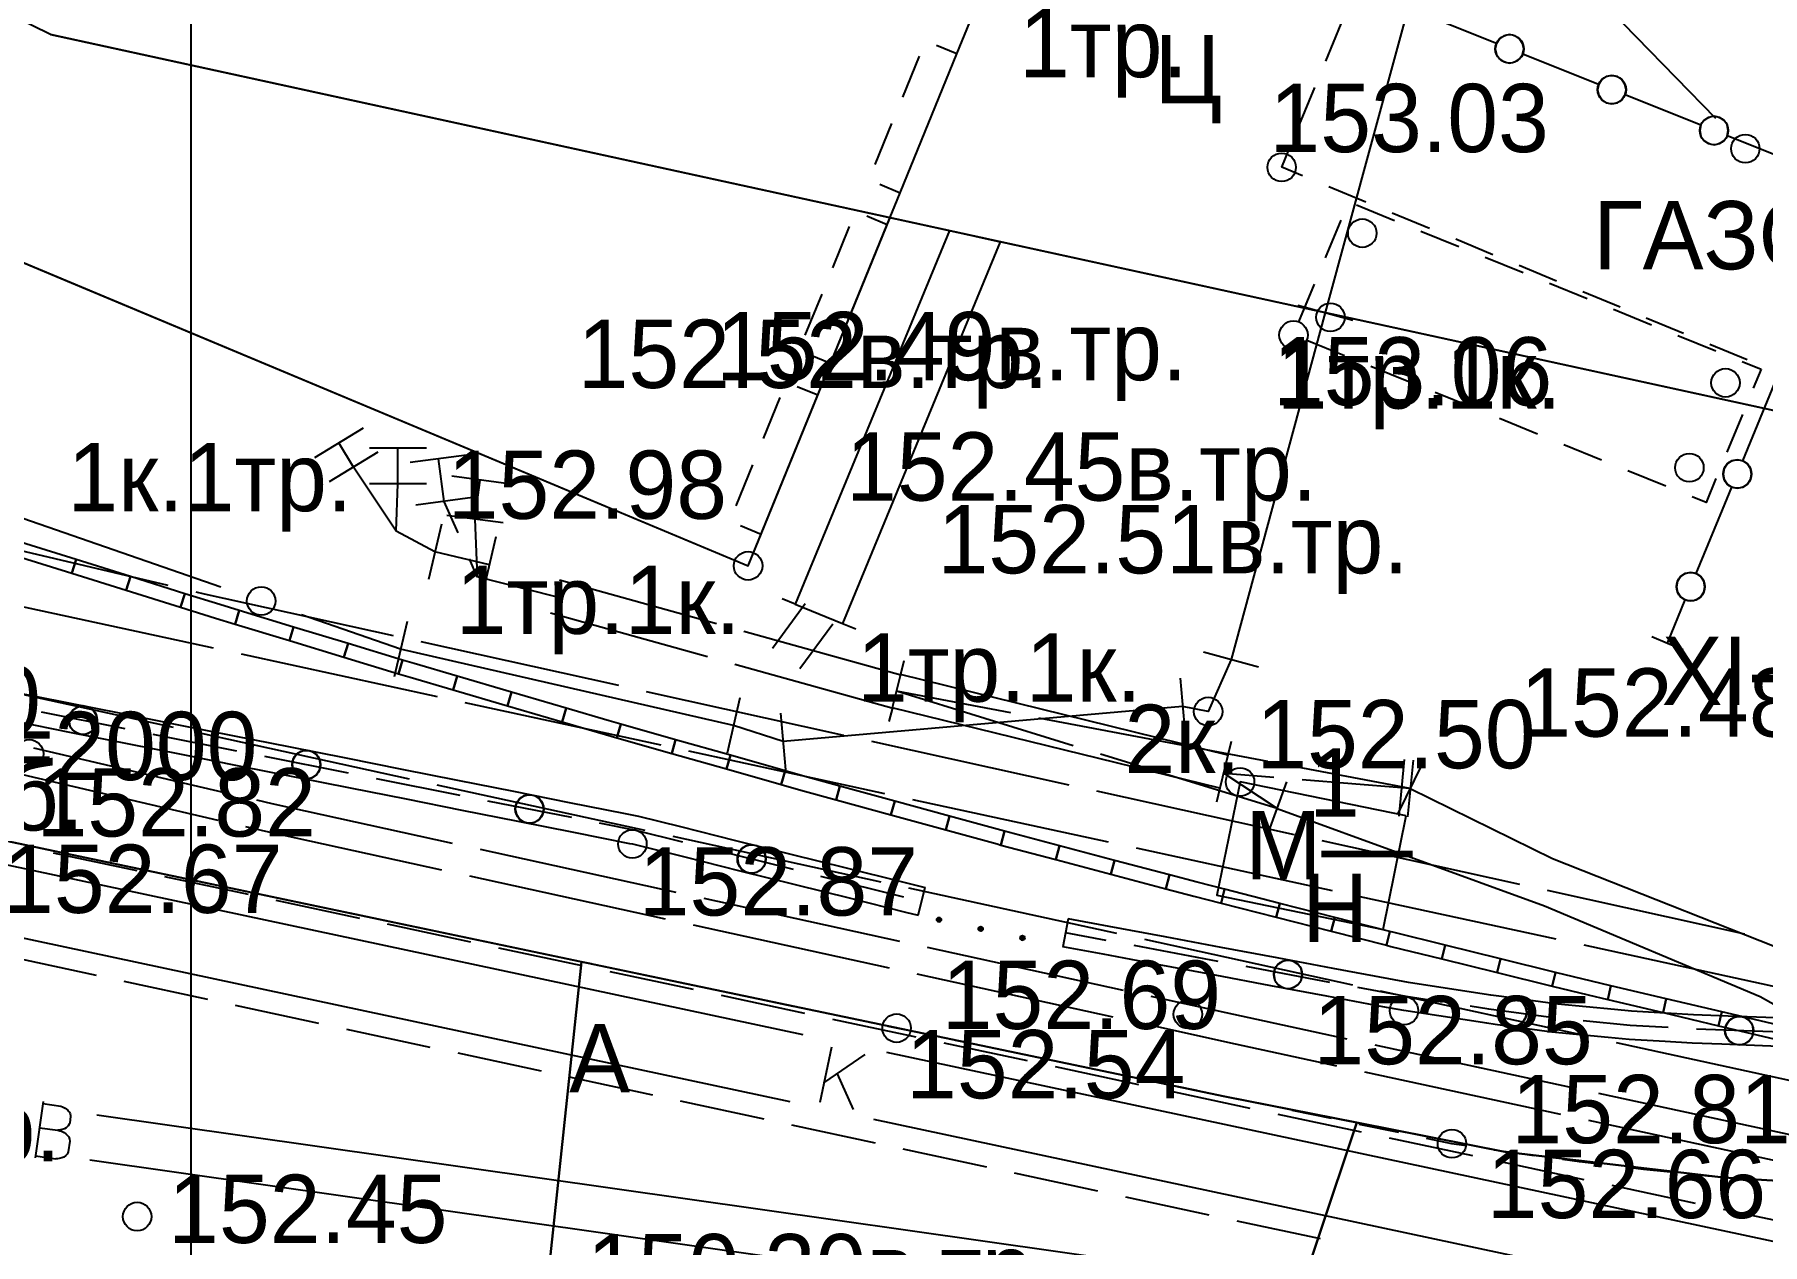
# Model space of a CAD drawing. Header units: metres. Extents: x -2743 to 126, y 13412 to 13916.
# Drawn here: x -1826.9 to -1796.54, y 13625.23 to 13646.49 of the extents above; entities that cross this region are included whole.
import ezdxf

# ---------------------------------------------------------------- set-up
doc = ezdxf.new("R2010")
doc.units = ezdxf.units.M
for name, color, linetype in [('link-улица Берзарина_Граница работ$0$ГП_Граница проектирования', 7, 'Continuous'), ('link-улица Берзарина_Покрытия — Новые$0$ДВ_ПП_Тип2_Р_покрытия_ПЧ_Местные', 7, 'Continuous'), ('output[1-12]_3_ДЖКХ-24_03233kl$0$Красные линии', 7, 'Continuous'), ('output[1-12]_3_ДЖКХ-24_03233pp$0$Кабель электрический проектный', 7, 'Continuous'), ('output[1-12]_3_ДЖКХ-24_03233tp$0$Горизонтали', 7, 'Continuous'), ('output[1-12]_3_ДЖКХ-24_03233tp$0$Граница улицы', 7, 'Continuous'), ('output[1-12]_3_ДЖКХ-24_03233tp$0$Здания', 7, 'Continuous'), ('output[1-12]_3_ДЖКХ-24_03233tp$0$Ограды', 7, 'Continuous'), ('output[1-12]_3_ДЖКХ-24_03233tp$0$Пояснительные подписи', 7, 'Continuous'), ('output[1-12]_3_ДЖКХ-24_03233tp$0$Светофоры', 7, 'Continuous'), ('output[1-12]_3_ДЖКХ-24_03233tp$0$Территории', 7, 'Continuous'), ('output[1-12]_3_ДЖКХ-24_03233tp$0$Фонари', 7, 'Continuous'), ('output[1-12]_3_ДЖКХ-24_03233up$0$Водопровод', 7, 'Continuous'), ('output[1-12]_3_ДЖКХ-24_03233up$0$Газопровод', 7, 'Continuous'), ('output[1-12]_3_ДЖКХ-24_03233up$0$Кабели', 7, 'Continuous'), ('output[1-12]_3_ДЖКХ-24_03233up$0$Кабель электрический', 7, 'Continuous'), ('output[1-12]_3_ДЖКХ-24_03233up$0$Канализация самотёчная', 7, 'Continuous'), ('output[1-12]_brd$0$Граница заказа', 7, 'Continuous'), ('output[19-22]_3_ДЖКХ-25_01840tp$0$Внутреннее заполнение', 7, 'Continuous'), ('output[19-22]_3_ДЖКХ-25_01840tp$0$Горизонтали', 7, 'Continuous'), ('output[19-22]_3_ДЖКХ-25_01840tp$0$Граница улицы', 7, 'Continuous'), ('output[19-22]_3_ДЖКХ-25_01840tp$0$Здания', 7, 'Continuous'), ('output[19-22]_3_ДЖКХ-25_01840tp$0$Леса и газоны', 7, 'Continuous'), ('output[19-22]_3_ДЖКХ-25_01840tp$0$Навесы', 7, 'Continuous'), ('output[19-22]_3_ДЖКХ-25_01840tp$0$Ограды', 7, 'Continuous'), ('output[19-22]_3_ДЖКХ-25_01840tp$0$Части зданий', 7, 'Continuous'), ('output[19-22]_3_ДЖКХ-25_01840up$0$Кабели', 7, 'Continuous'), ('output[19-22]_brd$0$Граница заказа', 7, 'Continuous'), ('output[23]_brd$0$Рамки', 7, 'Continuous')]:
    doc.layers.add(name, color=color, linetype=linetype)

msp = doc.modelspace()

# ---------------------------------------------------------------- linework, layer by layer
at = {"layer": 'link-улица Берзарина_Граница работ$0$ГП_Граница проектирования'}
msp.add_lwpolyline([(-1851.411, 13638.505), (-1846.077, 13636.663), (-1842.273, 13635.54), (-1834.009, 13633.719), (-1826.574, 13632.145), (-1815.448, 13629.808), (-1805.991, 13627.832), (-1801.067, 13626.861), (-1797.228, 13626.407), (-1792.839, 13626.138)], dxfattribs=at)
at = {"layer": 'link-улица Берзарина_Покрытия — Новые$0$ДВ_ПП_Тип2_Р_покрытия_ПЧ_Местные'}
for points in [[(-1817.293, 13630.195), (-1826.574, 13632.145), (-1834.009, 13633.719), (-1842.273, 13635.54), (-1845.932, 13636.62), (-1846.481, 13626.002), (-1842.971, 13625.223), (-1841.018, 13624.79), (-1837.113, 13623.926), (-1833.207, 13623.061), (-1830.677, 13622.493), (-1825.396, 13621.331), (-1823.446, 13620.888), (-1823.209, 13620.835), (-1818.391, 13619.788), (-1817.293, 13630.195)], [(-1803.667, 13627.374), (-1805.991, 13627.832), (-1815.448, 13629.808), (-1817.293, 13630.195), (-1818.391, 13619.788), (-1807.032, 13617.318), (-1803.667, 13627.374)], [(-1788.295, 13626.156), (-1789.216, 13626.116), (-1792.839, 13626.138), (-1797.228, 13626.407), (-1801.067, 13626.861), (-1803.667, 13627.374), (-1807.032, 13617.318), (-1803.598, 13616.572), (-1799.688, 13615.722), (-1792.394, 13614.136), (-1792.013, 13614.054), (-1788.295, 13626.156)]]:
    msp.add_lwpolyline(points, close=True, dxfattribs=at)
at = {"layer": 'output[1-12]_3_ДЖКХ-24_03233kl$0$Красные линии'}
for points in [[(-1827.054, 13637.54), (-1827.123, 13637.563), (-1827.2, 13637.325), (-1827.13, 13637.302), (-1826.245, 13637.025), (-1826.17, 13637.263), (-1827.054, 13637.54)], [(-1825.216, 13636.964), (-1826.17, 13637.263), (-1826.245, 13637.025), (-1825.291, 13636.726), (-1825.216, 13636.964)], [(-1824.262, 13636.665), (-1825.216, 13636.964), (-1825.291, 13636.726), (-1824.336, 13636.427), (-1824.262, 13636.665)], [(-1823.647, 13636.473), (-1824.262, 13636.665), (-1824.336, 13636.427), (-1823.721, 13636.234), (-1823.38, 13636.131), (-1823.308, 13636.37), (-1823.647, 13636.473)], [(-1822.351, 13636.079), (-1823.308, 13636.37), (-1823.38, 13636.131), (-1822.423, 13635.84), (-1822.351, 13636.079)], [(-1821.394, 13635.789), (-1822.351, 13636.079), (-1822.423, 13635.84), (-1821.466, 13635.55), (-1821.394, 13635.789)], [(-1820.437, 13635.499), (-1821.394, 13635.789), (-1821.466, 13635.55), (-1820.51, 13635.259), (-1820.437, 13635.499)], [(-1820.23, 13635.436), (-1820.437, 13635.499), (-1820.51, 13635.259), (-1820.301, 13635.196), (-1819.55, 13634.975), (-1819.479, 13635.215), (-1820.23, 13635.436)], [(-1818.52, 13634.933), (-1819.479, 13635.215), (-1819.55, 13634.975), (-1818.59, 13634.693), (-1818.52, 13634.933)], [(-1817.56, 13634.651), (-1818.52, 13634.933), (-1818.59, 13634.693), (-1817.631, 13634.412), (-1817.56, 13634.651)], [(-1816.804, 13634.429), (-1817.56, 13634.651), (-1817.631, 13634.412), (-1816.873, 13634.189), (-1816.67, 13634.131), (-1816.601, 13634.372), (-1816.804, 13634.429)], [(-1815.639, 13634.098), (-1816.601, 13634.372), (-1816.67, 13634.131), (-1815.708, 13633.858), (-1815.639, 13634.098)], [(-1814.677, 13633.825), (-1815.639, 13634.098), (-1815.708, 13633.858), (-1814.746, 13633.585), (-1814.677, 13633.825)], [(-1813.715, 13633.552), (-1814.677, 13633.825), (-1814.746, 13633.585), (-1813.784, 13633.311), (-1813.715, 13633.552)], [(-1813.369, 13633.453), (-1813.715, 13633.552), (-1813.784, 13633.311), (-1813.436, 13633.213), (-1812.819, 13633.043), (-1812.753, 13633.284), (-1813.369, 13633.453)], [(-1811.789, 13633.02), (-1812.753, 13633.284), (-1812.819, 13633.043), (-1811.855, 13632.779), (-1811.789, 13633.02)], [(-1810.824, 13632.755), (-1811.789, 13633.02), (-1811.855, 13632.779), (-1810.891, 13632.514), (-1810.824, 13632.755)], [(-1809.925, 13632.508), (-1810.824, 13632.755), (-1810.891, 13632.514), (-1809.99, 13632.267), (-1809.925, 13632.249), (-1809.861, 13632.491), (-1809.925, 13632.508)], [(-1808.894, 13632.235), (-1809.861, 13632.491), (-1809.925, 13632.249), (-1808.958, 13631.993), (-1808.894, 13632.235)], [(-1807.928, 13631.979), (-1808.894, 13632.235), (-1808.958, 13631.993), (-1807.992, 13631.737), (-1807.928, 13631.979)], [(-1806.961, 13631.723), (-1807.928, 13631.979), (-1807.992, 13631.737), (-1807.025, 13631.481), (-1806.961, 13631.723)], [(-1806.473, 13631.594), (-1806.961, 13631.723), (-1807.025, 13631.481), (-1806.536, 13631.352), (-1806.056, 13631.229), (-1805.994, 13631.471), (-1806.473, 13631.594)], [(-1805.025, 13631.224), (-1805.994, 13631.471), (-1806.056, 13631.229), (-1805.087, 13630.982), (-1805.025, 13631.224)], [(-1804.057, 13630.977), (-1805.025, 13631.224), (-1805.087, 13630.982), (-1804.118, 13630.734), (-1804.057, 13630.977)], [(-1803.088, 13630.729), (-1804.057, 13630.977), (-1804.118, 13630.734), (-1803.149, 13630.487), (-1803.088, 13630.729)], [(-1803.013, 13630.71), (-1803.088, 13630.729), (-1803.149, 13630.487), (-1803.074, 13630.468), (-1802.177, 13630.247), (-1802.118, 13630.49), (-1803.013, 13630.71)], [(-1801.147, 13630.251), (-1802.118, 13630.49), (-1802.177, 13630.247), (-1801.206, 13630.008), (-1801.147, 13630.251)], [(-1800.176, 13630.012), (-1801.147, 13630.251), (-1801.206, 13630.008), (-1800.235, 13629.77), (-1800.176, 13630.012)], [(-1799.545, 13629.858), (-1800.176, 13630.012), (-1800.235, 13629.77), (-1799.604, 13629.614), (-1799.262, 13629.534), (-1799.205, 13629.777), (-1799.545, 13629.858)], [(-1798.232, 13629.547), (-1799.205, 13629.777), (-1799.262, 13629.534), (-1798.289, 13629.304), (-1798.232, 13629.547)], [(-1797.259, 13629.317), (-1798.232, 13629.547), (-1798.289, 13629.304), (-1797.316, 13629.074), (-1797.259, 13629.317)], [(-1796.285, 13629.087), (-1797.259, 13629.317), (-1797.316, 13629.074), (-1796.343, 13628.844), (-1796.285, 13629.087)]]:
    msp.add_lwpolyline(points, close=True, dxfattribs=at)
at = {"layer": 'output[1-12]_3_ДЖКХ-24_03233pp$0$Кабель электрический проектный'}
for points in [[(-1810.827, 13643.044), (-1813.537, 13636.483)], [(-1811.071, 13643.098), (-1810.827, 13643.044)], [(-1810.827, 13643.044), (-1809.934, 13642.849)], [(-1809.934, 13642.849), (-1812.705, 13636.14)], [(-1809.934, 13642.85), (-1809.689, 13642.796)], [(-1813.768, 13636.579), (-1813.537, 13636.484)], [(-1813.938, 13635.709), (-1813.362, 13636.49)], [(-1813.537, 13636.483), (-1812.705, 13636.14)], [(-1813.455, 13635.353), (-1812.879, 13636.134)], [(-1812.705, 13636.14), (-1812.474, 13636.045)], [(-1809.747, 13634.57), (-1811.759, 13634.951)], [(-1808.653, 13633.994), (-1811.759, 13634.951)], [(-1805.233, 13633.714), (-1809.256, 13634.477)], [(-1805.07, 13632.89), (-1808.176, 13633.847)], [(-1802.73, 13633.24), (-1804.742, 13633.621)]]:
    msp.add_lwpolyline(points, dxfattribs=at)
at = {"layer": 'output[1-12]_3_ДЖКХ-24_03233tp$0$Горизонтали'}
for centre in [(-1814.365, 13637.154), (-1805.721, 13633.357), (-1816.398, 13632.268), (-1802.841, 13629.338), (-1811.756, 13629.032), (-1801.999, 13627.001), (-1825.099, 13625.721)]:
    msp.add_circle(centre, 0.25, dxfattribs=at)
at = {"layer": 'output[1-12]_3_ДЖКХ-24_03233tp$0$Граница улицы'}
for points in [[(-1826.574, 13632.145), (-1827.266, 13632.291)], [(-1825.392, 13631.897), (-1826.084, 13632.042)], [(-1824.21, 13631.648), (-1824.902, 13631.794)], [(-1823.028, 13631.4), (-1823.721, 13631.546)], [(-1821.846, 13631.152), (-1822.539, 13631.297)], [(-1820.664, 13630.904), (-1821.357, 13631.049)], [(-1819.483, 13630.655), (-1820.175, 13630.801)], [(-1818.301, 13630.407), (-1818.993, 13630.552)], [(-1817.119, 13630.159), (-1817.811, 13630.304)], [(-1815.937, 13629.91), (-1816.63, 13630.056)], [(-1814.755, 13629.662), (-1815.448, 13629.808)], [(-1813.573, 13629.414), (-1814.266, 13629.559)], [(-1812.392, 13629.166), (-1813.084, 13629.311)], [(-1811.209, 13628.918), (-1811.756, 13629.032), (-1811.902, 13629.063)], [(-1810.027, 13628.672), (-1810.72, 13628.816)], [(-1808.845, 13628.426), (-1809.538, 13628.57)], [(-1807.663, 13628.18), (-1808.355, 13628.324)], [(-1806.48, 13627.934), (-1807.173, 13628.078)], [(-1805.298, 13627.688), (-1805.991, 13627.832)], [(-1804.116, 13627.442), (-1804.808, 13627.586)], [(-1802.933, 13627.196), (-1803.626, 13627.34)], [(-1801.749, 13626.963), (-1801.999, 13627.001), (-1802.444, 13627.094)], [(-1800.554, 13626.789), (-1800.879, 13626.833), (-1801.254, 13626.889)], [(-1799.356, 13626.634), (-1799.757, 13626.681), (-1800.058, 13626.722)], [(-1798.156, 13626.499), (-1798.631, 13626.548), (-1798.86, 13626.575)], [(-1796.954, 13626.383), (-1797.502, 13626.431), (-1797.659, 13626.447)]]:
    msp.add_lwpolyline(points, dxfattribs=at)
at = {"layer": 'output[1-12]_3_ДЖКХ-24_03233tp$0$Здания'}
for points in [[(-1890.233, 13677.678), (-1893.337, 13670.038), (-1879.715, 13664.16), (-1873.416, 13661.442), (-1873.905, 13660.31), (-1862.637, 13655.602), (-1844.846, 13648.235), (-1830.237, 13642.339), (-1829.719, 13643.578), (-1826.253, 13642.128), (-1814.365, 13637.154), (-1811.871, 13643.272)], [(-1802.8, 13632.759), (-1805.721, 13633.357), (-1806.128, 13631.365), (-1803.207, 13630.767), (-1802.8, 13632.759)]]:
    msp.add_lwpolyline(points, dxfattribs=at)
at = {"layer": 'output[1-12]_3_ДЖКХ-24_03233tp$0$Ограды'}
for points in [[(-1827.316, 13634.948), (-1826.336, 13634.753)], [(-1826.336, 13634.753), (-1825.355, 13634.558)], [(-1826.787, 13634.588), (-1825.316, 13634.296)], [(-1825.355, 13634.558), (-1824.374, 13634.363)], [(-1827.238, 13634.423), (-1826.258, 13634.228)], [(-1826.258, 13634.228), (-1825.277, 13634.033)], [(-1824.825, 13634.198), (-1823.354, 13633.906)], [(-1824.374, 13634.363), (-1823.393, 13634.168)], [(-1823.393, 13634.168), (-1822.412, 13633.973)], [(-1825.277, 13634.033), (-1824.296, 13633.838)], [(-1824.296, 13633.838), (-1823.315, 13633.643)], [(-1822.412, 13633.973), (-1821.432, 13633.778)], [(-1823.315, 13633.643), (-1822.334, 13633.448)], [(-1822.864, 13633.808), (-1821.393, 13633.516)], [(-1821.432, 13633.778), (-1820.451, 13633.583)], [(-1820.451, 13633.583), (-1819.47, 13633.388)], [(-1822.334, 13633.448), (-1821.354, 13633.253)], [(-1821.354, 13633.253), (-1820.373, 13633.058)], [(-1820.902, 13633.418), (-1819.431, 13633.126)], [(-1819.47, 13633.388), (-1818.489, 13633.193)], [(-1820.373, 13633.058), (-1819.392, 13632.863)], [(-1818.941, 13633.028), (-1817.469, 13632.736)], [(-1818.489, 13633.193), (-1817.508, 13632.998)], [(-1817.508, 13632.998), (-1816.528, 13632.804)], [(-1819.392, 13632.863), (-1818.411, 13632.668)], [(-1818.411, 13632.668), (-1817.43, 13632.473)], [(-1816.979, 13632.638), (-1816.343, 13632.512), (-1815.517, 13632.306)], [(-1816.528, 13632.804), (-1816.289, 13632.756), (-1815.555, 13632.573)], [(-1817.43, 13632.473), (-1816.45, 13632.278)], [(-1815.555, 13632.573), (-1814.584, 13632.331)], [(-1814.584, 13632.331), (-1813.614, 13632.09)], [(-1816.45, 13632.278), (-1816.398, 13632.268), (-1815.479, 13632.039)], [(-1815.479, 13632.039), (-1814.508, 13631.797)], [(-1815.031, 13632.185), (-1813.576, 13631.823)], [(-1813.614, 13632.09), (-1812.644, 13631.848)], [(-1814.508, 13631.797), (-1813.538, 13631.555)], [(-1813.091, 13631.702), (-1811.635, 13631.339)], [(-1812.644, 13631.848), (-1811.673, 13631.606)], [(-1813.538, 13631.555), (-1812.568, 13631.314)], [(-1811.673, 13631.606), (-1811.256, 13631.502)], [(-1811.377, 13631.017), (-1811.256, 13631.502)], [(-1812.568, 13631.314), (-1811.597, 13631.072)], [(-1811.597, 13631.072), (-1811.377, 13631.017)], [(-1808.741, 13630.953), (-1808.833, 13630.462)], [(-1808.019, 13630.818), (-1808.741, 13630.953)], [(-1807.037, 13630.634), (-1808.019, 13630.818)], [(-1808.073, 13630.574), (-1808.787, 13630.708)], [(-1806.054, 13630.449), (-1807.037, 13630.634)], [(-1808.127, 13630.33), (-1808.833, 13630.462)], [(-1807.144, 13630.145), (-1808.127, 13630.33)], [(-1806.107, 13630.205), (-1807.582, 13630.482)], [(-1805.071, 13630.265), (-1806.054, 13630.449)], [(-1804.088, 13630.081), (-1805.071, 13630.265)], [(-1806.161, 13629.961), (-1807.144, 13630.145)], [(-1805.178, 13629.776), (-1806.161, 13629.961)], [(-1804.142, 13629.836), (-1805.616, 13630.113)], [(-1803.105, 13629.896), (-1804.088, 13630.081)], [(-1802.118, 13629.735), (-1802.762, 13629.832), (-1803.105, 13629.896)], [(-1804.195, 13629.592), (-1805.178, 13629.776)], [(-1803.213, 13629.408), (-1804.195, 13629.592)], [(-1802.172, 13629.49), (-1802.804, 13629.585), (-1803.65, 13629.744)], [(-1801.129, 13629.588), (-1801.317, 13629.613), (-1802.118, 13629.735)], [(-1800.138, 13629.455), (-1800.184, 13629.459), (-1801.129, 13629.588)], [(-1802.226, 13629.245), (-1802.846, 13629.339), (-1803.213, 13629.408)], [(-1800.192, 13629.209), (-1800.213, 13629.211), (-1801.352, 13629.366), (-1801.678, 13629.415)], [(-1799.143, 13629.357), (-1800.138, 13629.455)], [(-1798.145, 13629.289), (-1798.845, 13629.328), (-1799.143, 13629.357)], [(-1797.146, 13629.244), (-1797.752, 13629.267), (-1798.145, 13629.289)], [(-1801.237, 13629.098), (-1801.388, 13629.118), (-1802.226, 13629.245)], [(-1800.246, 13628.963), (-1801.237, 13629.098)], [(-1798.2, 13629.042), (-1798.864, 13629.079), (-1799.695, 13629.16)], [(-1796.201, 13628.958), (-1797.7, 13629.015)], [(-1796.147, 13629.207), (-1797.146, 13629.244)], [(-1799.251, 13628.866), (-1800.242, 13628.963), (-1800.246, 13628.963)], [(-1798.254, 13628.794), (-1798.883, 13628.83), (-1799.251, 13628.866)], [(-1797.255, 13628.748), (-1797.775, 13628.768), (-1798.254, 13628.794)], [(-1796.255, 13628.71), (-1797.255, 13628.748)]]:
    msp.add_lwpolyline(points, dxfattribs=at)
for points in [[(-1825.801, 13634.442), (-1825.821, 13634.539), (-1825.875, 13634.619), (-1825.954, 13634.672), (-1826.051, 13634.692), (-1826.149, 13634.672), (-1826.228, 13634.619), (-1826.282, 13634.539), (-1826.301, 13634.442), (-1826.282, 13634.344), (-1826.228, 13634.265), (-1826.149, 13634.211), (-1826.051, 13634.192), (-1825.954, 13634.211), (-1825.875, 13634.265), (-1825.821, 13634.344), (-1825.801, 13634.442)], [(-1821.878, 13633.662), (-1821.898, 13633.759), (-1821.951, 13633.839), (-1822.031, 13633.892), (-1822.128, 13633.912), (-1822.226, 13633.892), (-1822.305, 13633.839), (-1822.359, 13633.759), (-1822.378, 13633.662), (-1822.359, 13633.565), (-1822.305, 13633.485), (-1822.226, 13633.432), (-1822.128, 13633.412), (-1822.031, 13633.432), (-1821.951, 13633.485), (-1821.898, 13633.565), (-1821.878, 13633.662)], [(-1817.955, 13632.882), (-1817.975, 13632.979), (-1818.028, 13633.059), (-1818.108, 13633.112), (-1818.205, 13633.132), (-1818.302, 13633.112), (-1818.382, 13633.059), (-1818.435, 13632.979), (-1818.455, 13632.882), (-1818.435, 13632.785), (-1818.382, 13632.705), (-1818.302, 13632.652), (-1818.205, 13632.632), (-1818.108, 13632.652), (-1818.028, 13632.705), (-1817.975, 13632.785), (-1817.955, 13632.882)], [(-1814.054, 13632.004), (-1814.073, 13632.101), (-1814.127, 13632.181), (-1814.206, 13632.234), (-1814.304, 13632.254), (-1814.401, 13632.234), (-1814.481, 13632.181), (-1814.534, 13632.101), (-1814.554, 13632.004), (-1814.534, 13631.907), (-1814.481, 13631.827), (-1814.401, 13631.773), (-1814.304, 13631.754), (-1814.206, 13631.773), (-1814.127, 13631.827), (-1814.073, 13631.907), (-1814.054, 13632.004)], [(-1804.629, 13629.975), (-1804.649, 13630.072), (-1804.702, 13630.151), (-1804.782, 13630.205), (-1804.879, 13630.225), (-1804.976, 13630.205), (-1805.056, 13630.151), (-1805.109, 13630.072), (-1805.129, 13629.975), (-1805.109, 13629.877), (-1805.056, 13629.798), (-1804.976, 13629.744), (-1804.879, 13629.725), (-1804.782, 13629.744), (-1804.702, 13629.798), (-1804.649, 13629.877), (-1804.629, 13629.975)], [(-1800.685, 13629.309), (-1800.705, 13629.406), (-1800.759, 13629.486), (-1800.838, 13629.539), (-1800.935, 13629.559), (-1801.033, 13629.539), (-1801.112, 13629.486), (-1801.166, 13629.406), (-1801.185, 13629.309), (-1801.166, 13629.212), (-1801.112, 13629.132), (-1801.033, 13629.079), (-1800.935, 13629.059), (-1800.838, 13629.079), (-1800.759, 13629.132), (-1800.705, 13629.212), (-1800.685, 13629.309)], [(-1796.701, 13628.987), (-1796.72, 13629.084), (-1796.774, 13629.164), (-1796.853, 13629.217), (-1796.951, 13629.237), (-1797.048, 13629.217), (-1797.128, 13629.164), (-1797.181, 13629.084), (-1797.201, 13628.987), (-1797.181, 13628.889), (-1797.128, 13628.81), (-1797.048, 13628.756), (-1796.951, 13628.737), (-1796.853, 13628.756), (-1796.774, 13628.81), (-1796.72, 13628.889), (-1796.701, 13628.987)]]:
    msp.add_lwpolyline(points, close=True, dxfattribs=at)
for centre in [(-1826.051, 13634.442), (-1826.051, 13634.442), (-1822.128, 13633.662), (-1822.128, 13633.662), (-1818.205, 13632.882), (-1818.205, 13632.882), (-1814.304, 13632.004), (-1814.304, 13632.004), (-1804.879, 13629.975), (-1804.879, 13629.975), (-1800.935, 13629.309), (-1800.935, 13629.309), (-1796.951, 13628.987), (-1796.951, 13628.987)]:
    msp.add_circle(centre, 0.25, dxfattribs=at)
at = {"layer": 'output[1-12]_3_ДЖКХ-24_03233tp$0$Светофоры'}
for centre in [(-1826.997, 13633.851), (-1806.638, 13629.276)]:
    msp.add_circle(centre, 0.25, dxfattribs=at)
at = {"layer": 'output[1-12]_3_ДЖКХ-24_03233tp$0$Территории'}
for points in [[(-1811.05, 13630.945), (-1810.972, 13630.928)], [(-1811.05, 13630.94), (-1810.974, 13630.923)], [(-1811.05, 13630.934), (-1810.977, 13630.918)], [(-1811.049, 13630.929), (-1810.979, 13630.914)], [(-1811.048, 13630.949), (-1810.972, 13630.933)], [(-1811.047, 13630.924), (-1810.983, 13630.91)], [(-1811.046, 13630.954), (-1810.972, 13630.938)], [(-1811.044, 13630.959), (-1810.971, 13630.943)], [(-1811.044, 13630.918), (-1810.988, 13630.905)], [(-1811.042, 13630.912), (-1810.993, 13630.901)], [(-1811.041, 13630.963), (-1810.972, 13630.948)], [(-1811.036, 13630.967), (-1810.975, 13630.954)], [(-1811.033, 13630.905), (-1811.004, 13630.899)], [(-1811.031, 13630.971), (-1810.978, 13630.96)], [(-1811.022, 13630.974), (-1810.985, 13630.966)], [(-1811.011, 13630.977), (-1811.002, 13630.975)], [(-1810.315, 13630.789), (-1810.239, 13630.773)], [(-1810.313, 13630.794), (-1810.239, 13630.778)], [(-1810.311, 13630.799), (-1810.239, 13630.783)], [(-1810.308, 13630.803), (-1810.24, 13630.788)], [(-1810.303, 13630.807), (-1810.242, 13630.794)], [(-1810.298, 13630.811), (-1810.245, 13630.8)], [(-1810.289, 13630.814), (-1810.252, 13630.806)], [(-1810.278, 13630.817), (-1810.27, 13630.815)], [(-1810.317, 13630.785), (-1810.239, 13630.768)], [(-1810.317, 13630.78), (-1810.241, 13630.763)], [(-1810.317, 13630.775), (-1810.244, 13630.759)], [(-1810.316, 13630.769), (-1810.246, 13630.754)], [(-1810.315, 13630.764), (-1810.25, 13630.75)], [(-1810.312, 13630.758), (-1810.255, 13630.746)], [(-1810.309, 13630.752), (-1810.26, 13630.742)], [(-1810.3, 13630.745), (-1810.271, 13630.739)], [(-1809.585, 13630.615), (-1809.511, 13630.599)], [(-1809.584, 13630.625), (-1809.506, 13630.608)], [(-1809.584, 13630.62), (-1809.508, 13630.603)], [(-1809.584, 13630.609), (-1809.513, 13630.594)], [(-1809.582, 13630.63), (-1809.506, 13630.613)], [(-1809.582, 13630.604), (-1809.517, 13630.59)], [(-1809.58, 13630.634), (-1809.506, 13630.618)], [(-1809.579, 13630.598), (-1809.522, 13630.586)], [(-1809.578, 13630.639), (-1809.506, 13630.623)], [(-1809.576, 13630.592), (-1809.527, 13630.582)], [(-1809.575, 13630.643), (-1809.507, 13630.628)], [(-1809.57, 13630.647), (-1809.51, 13630.634)], [(-1809.567, 13630.585), (-1809.538, 13630.579)], [(-1809.565, 13630.651), (-1809.513, 13630.64)], [(-1809.556, 13630.655), (-1809.519, 13630.647)], [(-1809.546, 13630.657), (-1809.537, 13630.655)]]:
    msp.add_lwpolyline(points, dxfattribs=at)
for centre in [(-1811.011, 13630.937), (-1810.278, 13630.777), (-1809.545, 13630.617)]:
    msp.add_circle(centre, 0.04, dxfattribs=at)
at = {"layer": 'output[1-12]_3_ДЖКХ-24_03233tp$0$Фонари'}
msp.add_circle((-1806.281, 13634.594), 0.25, dxfattribs=at)
at = {"layer": 'output[1-12]_3_ДЖКХ-24_03233up$0$Водопровод'}
for points in [[(-1826.749, 13627.742), (-1826.889, 13626.754)], [(-1826.754, 13627.706), (-1826.438, 13627.661), (-1826.41, 13627.651), (-1826.362, 13627.625), (-1826.32, 13627.591), (-1826.304, 13627.574), (-1826.29, 13627.553), (-1826.278, 13627.527), (-1826.27, 13627.495), (-1826.268, 13627.48), (-1826.284, 13627.365), (-1826.293, 13627.344), (-1826.31, 13627.316), (-1826.328, 13627.298), (-1826.347, 13627.28), (-1826.378, 13627.263), (-1826.416, 13627.25), (-1826.449, 13627.242), (-1826.496, 13627.237), (-1826.459, 13627.228), (-1826.426, 13627.219), (-1826.38, 13627.198), (-1826.353, 13627.177), (-1826.328, 13627.154), (-1826.302, 13627.119), (-1826.287, 13627.081), (-1826.282, 13627.048), (-1826.309, 13626.86), (-1826.316, 13626.842), (-1826.33, 13626.817), (-1826.355, 13626.791), (-1826.39, 13626.767), (-1826.421, 13626.753), (-1826.47, 13626.739), (-1826.499, 13626.734), (-1826.526, 13626.735)], [(-1825.808, 13627.509), (-1798.547, 13623.629)], [(-1826.814, 13627.282), (-1826.496, 13627.237)], [(-1826.885, 13626.786), (-1826.526, 13626.735)], [(-1825.933, 13626.719), (-1798.685, 13622.841)]]:
    msp.add_lwpolyline(points, dxfattribs=at)
at = {"layer": 'output[1-12]_3_ДЖКХ-24_03233up$0$Кабели'}
for points in [[(-1804.707, 13641.735), (-1803.742, 13641.473)], [(-1804.224, 13641.604), (-1805.88, 13635.51)], [(-1821.131, 13639.573), (-1821.985, 13639.054)], [(-1821.3, 13638.889), (-1821.558, 13639.314)], [(-1820.873, 13639.149), (-1821.727, 13638.629)], [(-1819.31, 13639.101), (-1820.301, 13638.967)], [(-1819.705, 13638.286), (-1819.806, 13639.034)], [(-1818.577, 13638.595), (-1819.568, 13638.727)], [(-1819.164, 13637.973), (-1819.073, 13638.661)], [(-1819.209, 13638.353), (-1820.201, 13638.219)], [(-1823.628, 13636.781), (-1827.11, 13637.983)], [(-1819.752, 13637.887), (-1819.982, 13636.913)], [(-1818.668, 13637.907), (-1819.66, 13638.039)], [(-1818.796, 13637.661), (-1819.026, 13636.687)], [(-1818.911, 13637.174), (-1819.867, 13637.4)], [(-1820.47, 13635.69), (-1822.211, 13636.291)], [(-1820.358, 13636.177), (-1820.582, 13635.203)], [(-1814.62, 13634.35), (-1820.47, 13635.69)], [(-1811.627, 13635.485), (-1811.687, 13635.242)], [(-1805.88, 13635.51), (-1806.281, 13634.594), (-1806.73, 13634.68)], [(-1806.363, 13635.641), (-1805.397, 13635.379)], [(-1811.687, 13635.242), (-1811.831, 13634.66)], [(-1805.935, 13633.828), (-1811.687, 13635.242)], [(-1806.773, 13635.178), (-1806.687, 13634.182)], [(-1814.508, 13634.837), (-1814.732, 13633.863)], [(-1813.793, 13634.568), (-1813.707, 13633.572)], [(-1806.73, 13634.68), (-1813.75, 13634.07)], [(-1811.83, 13634.66), (-1811.89, 13634.417)], [(-1806.078, 13633.245), (-1811.831, 13634.66)], [(-1813.75, 13634.07), (-1814.62, 13634.35)], [(-1805.935, 13633.828), (-1806.078, 13633.245)], [(-1805.875, 13634.07), (-1805.935, 13633.828)], [(-1806.078, 13633.245), (-1806.138, 13633.002)]]:
    msp.add_lwpolyline(points, dxfattribs=at)
msp.add_circle((-1822.92, 13636.536), 0.25, dxfattribs=at)
at = {"layer": 'output[1-12]_3_ДЖКХ-24_03233up$0$Кабель электрический'}
for points in [[(-1820.018, 13639.22), (-1821.018, 13639.22)], [(-1820.518, 13638.597), (-1820.518, 13639.22)], [(-1820.546, 13637.765), (-1821.3, 13638.889)], [(-1820.018, 13638.597), (-1821.018, 13638.597)], [(-1819.867, 13637.4), (-1820.546, 13637.765), (-1820.518, 13638.597)], [(-1819.462, 13637.733), (-1819.705, 13638.286)], [(-1819.164, 13637.973), (-1819.124, 13636.961)], [(-1824.552, 13636.807), (-1828.01, 13637.625)], [(-1817.759, 13636.618), (-1819.124, 13636.961), (-1819.262, 13637.275)], [(-1817.679, 13636.907), (-1814.92, 13636.14)], [(-1820.596, 13635.924), (-1823.919, 13636.657), (-1824.065, 13636.692)], [(-1823.756, 13635.707), (-1827.199, 13636.453)], [(-1817.839, 13636.329), (-1815.08, 13635.562)], [(-1814.438, 13636.007), (-1811.679, 13635.24)], [(-1816.639, 13635.05), (-1820.108, 13635.816)], [(-1819.824, 13634.855), (-1823.267, 13635.601)], [(-1814.598, 13635.429), (-1811.839, 13634.662)], [(-1824.459, 13634.313), (-1828.114, 13635.111)], [(-1815.893, 13634.003), (-1819.336, 13634.749)], [(-1812.681, 13634.176), (-1816.15, 13634.942)], [(-1820.315, 13633.408), (-1823.97, 13634.206)], [(-1826.919, 13633.957), (-1823.489, 13633.156)], [(-1811.961, 13633.151), (-1815.404, 13633.897)], [(-1808.723, 13633.303), (-1812.193, 13634.069)], [(-1802.951, 13632.791), (-1802.509, 13633.689)], [(-1802.837, 13633.753), (-1802.933, 13632.757)], [(-1802.682, 13633.738), (-1802.778, 13632.742)], [(-1827.114, 13633.489), (-1823.681, 13632.687)], [(-1816.171, 13632.503), (-1819.827, 13633.301)], [(-1805.07, 13632.89), (-1806.002, 13633.504)], [(-1805.128, 13633.434), (-1806.002, 13633.504)], [(-1805.241, 13632.42), (-1804.899, 13633.36)], [(-1802.885, 13633.255), (-1804.629, 13633.394)], [(-1802.73, 13633.24), (-1802.885, 13633.255)], [(-1802.73, 13633.24), (-1800.23, 13632.01), (-1795.55, 13630.16), (-1790.5, 13627.56), (-1785.02, 13624.99), (-1779.67, 13622.19), (-1772.96, 13619.36), (-1766.539, 13616.562), (-1758.22, 13612.54), (-1750.72, 13609.28), (-1736.43, 13604.35), (-1729.32, 13601.69), (-1723.44, 13599.72)], [(-1823.002, 13633.042), (-1822.733, 13632.979), (-1819.563, 13632.284)], [(-1808.03, 13632.298), (-1811.473, 13633.045)], [(-1804.765, 13632.429), (-1808.235, 13633.195)], [(-1805.07, 13632.89), (-1800.37, 13631.18), (-1796.58, 13629.59), (-1792.771, 13627.443), (-1788.53, 13625.37), (-1781.38, 13622.42), (-1774.65, 13619.3), (-1767.82, 13617.04), (-1760.33, 13614.26), (-1748.68, 13609.12)], [(-1823.194, 13632.573), (-1822.843, 13632.491), (-1819.752, 13631.814)], [(-1812.028, 13631.598), (-1815.683, 13632.396)], [(-1800.808, 13631.555), (-1804.277, 13632.321)], [(-1819.074, 13632.177), (-1815.633, 13631.423)], [(-1804.098, 13631.446), (-1807.541, 13632.192)], [(-1819.263, 13631.707), (-1815.82, 13630.952)], [(-1807.884, 13630.693), (-1811.539, 13631.491)], [(-1796.85, 13630.682), (-1800.319, 13631.448)], [(-1815.145, 13631.316), (-1811.704, 13630.562)], [(-1800.167, 13630.594), (-1803.61, 13631.34)], [(-1815.332, 13630.845), (-1811.888, 13630.091)], [(-1803.74, 13629.788), (-1807.395, 13630.586)], [(-1796.235, 13629.742), (-1799.678, 13630.488)], [(-1811.216, 13630.455), (-1807.775, 13629.701)], [(-1811.4, 13629.984), (-1807.956, 13629.229)], [(-1807.287, 13629.594), (-1805.7, 13629.246), (-1803.845, 13628.845)], [(-1799.596, 13628.883), (-1803.252, 13629.681)], [(-1807.468, 13629.122), (-1805.806, 13628.758), (-1804.024, 13628.372)], [(-1803.356, 13628.739), (-1799.913, 13627.994)], [(-1795.453, 13627.978), (-1799.108, 13628.776)], [(-1803.535, 13628.266), (-1800.09, 13627.521)], [(-1799.425, 13627.889), (-1795.982, 13627.144)], [(-1799.601, 13627.415), (-1796.155, 13626.67)]]:
    msp.add_lwpolyline(points, dxfattribs=at)
at = {"layer": 'output[1-12]_3_ДЖКХ-24_03233up$0$Канализация самотёчная'}
for points in [[(-1849.167, 13636.546), (-1813.403, 13628.922)], [(-1849.383, 13635.366), (-1813.63, 13627.744)], [(-1826.574, 13632.114), (-1825.107, 13631.801)], [(-1824.618, 13631.696), (-1823.151, 13631.383)], [(-1822.662, 13631.279), (-1821.195, 13630.966)], [(-1820.706, 13630.862), (-1819.24, 13630.549)], [(-1825.815, 13629.957), (-1827.281, 13630.273)], [(-1818.751, 13630.444), (-1817.284, 13630.131)], [(-1816.795, 13630.027), (-1815.328, 13629.714)], [(-1823.86, 13629.536), (-1825.326, 13629.852)], [(-1814.839, 13629.609), (-1813.372, 13629.296)], [(-1821.905, 13629.115), (-1823.371, 13629.431)], [(-1819.949, 13628.694), (-1821.416, 13629.01)], [(-1812.883, 13629.192), (-1811.416, 13628.879)], [(-1812.899, 13628.696), (-1813.105, 13627.727)], [(-1810.927, 13628.774), (-1809.46, 13628.461)], [(-1817.994, 13628.274), (-1819.461, 13628.589)], [(-1813.032, 13628.073), (-1812.311, 13628.571)], [(-1811.936, 13628.609), (-1776.171, 13620.985)], [(-1808.971, 13628.357), (-1807.504, 13628.044)], [(-1816.039, 13627.853), (-1817.505, 13628.168)], [(-1812.803, 13628.231), (-1812.519, 13627.602)], [(-1807.015, 13627.939), (-1805.548, 13627.626)], [(-1814.084, 13627.432), (-1815.55, 13627.747)], [(-1805.059, 13627.522), (-1803.592, 13627.209)], [(-1812.129, 13627.011), (-1813.595, 13627.327)], [(-1812.163, 13627.431), (-1776.411, 13619.809)], [(-1810.173, 13626.59), (-1811.64, 13626.906)], [(-1803.103, 13627.105), (-1801.636, 13626.791)], [(-1801.147, 13626.687), (-1799.68, 13626.374)], [(-1808.218, 13626.169), (-1809.685, 13626.485)], [(-1799.191, 13626.27), (-1797.724, 13625.957)], [(-1806.263, 13625.748), (-1807.729, 13626.064)], [(-1804.308, 13625.327), (-1805.774, 13625.643)], [(-1797.235, 13625.852), (-1795.768, 13625.539)]]:
    msp.add_lwpolyline(points, dxfattribs=at)
at = {"layer": 'output[1-12]_brd$0$Граница заказа'}
msp.add_lwpolyline([(-1548.477, 13587.979), (-1676.866, 13613.821), (-1826.623, 13646.49), (-1941.493, 13702.811), (-1939.549, 13742.563), (-1946.321, 13757.807), (-2014.549, 13775.285), (-2049.484, 13776.598), (-2061.844, 13786.697), (-2071.032, 13788.68), (-2071.376, 13780.544), (-2071.931, 13777.299), (-2073.348, 13774.272), (-2077.472, 13770.511), (-2078.904, 13770.009), (-2095.38, 13773.45), (-2141.494, 13783.622), (-2188.318, 13793.951), (-2191.54, 13794.789), (-2200.754, 13795.888), (-2200.859, 13795.91), (-2208.042, 13797.44), (-2324.427, 13822.225)], dxfattribs=at)
at = {"layer": 'output[19-22]_3_ДЖКХ-25_01840tp$0$Внутреннее заполнение'}
msp.add_lwpolyline([(-1798.489, 13635.912), (-1798.212, 13635.797), (-1797.935, 13635.682)], dxfattribs=at)
at = {"layer": 'output[19-22]_3_ДЖКХ-25_01840tp$0$Горизонтали'}
for centre in [(-1804.99, 13644.156), (-1804.782, 13641.208)]:
    msp.add_circle(centre, 0.25, dxfattribs=at)
at = {"layer": 'output[19-22]_3_ДЖКХ-25_01840tp$0$Граница улицы'}
for points in [[(-1804.216, 13646.022), (-1803.945, 13646.676)], [(-1804.679, 13644.907), (-1804.408, 13645.56)], [(-1804.625, 13644.005), (-1804.99, 13644.156), (-1804.87, 13644.445)], [(-1803.509, 13643.543), (-1804.163, 13643.814)], [(-1802.393, 13643.082), (-1803.047, 13643.352)], [(-1801.277, 13642.62), (-1801.931, 13642.891)], [(-1800.161, 13642.158), (-1800.815, 13642.429)], [(-1799.045, 13641.697), (-1799.699, 13641.967)], [(-1797.929, 13641.235), (-1798.583, 13641.506)], [(-1796.814, 13640.773), (-1797.467, 13641.044)]]:
    msp.add_lwpolyline(points, dxfattribs=at)
at = {"layer": 'output[19-22]_3_ДЖКХ-25_01840tp$0$Здания'}
msp.add_lwpolyline([(-1828.421, 13643.035), (-1814.365, 13637.154), (-1814.138, 13637.71), (-1813.142, 13640.153), (-1812.916, 13640.708), (-1811.92, 13643.152), (-1811.693, 13643.707), (-1810.697, 13646.151), (-1810.471, 13646.706), (-1809.475, 13649.149), (-1809.248, 13649.705), (-1823.226, 13655.464)], dxfattribs=at)
at = {"layer": 'output[19-22]_3_ДЖКХ-25_01840tp$0$Навесы'}
for points in [[(-1803.673, 13643.494), (-1803.008, 13643.224)], [(-1804.221, 13642.565), (-1803.947, 13643.229)], [(-1802.544, 13643.036), (-1801.878, 13642.766)], [(-1801.415, 13642.578), (-1800.749, 13642.307)], [(-1804.687, 13641.439), (-1804.412, 13642.103)], [(-1800.286, 13642.119), (-1799.62, 13641.849)], [(-1799.157, 13641.661), (-1798.491, 13641.391)], [(-1803.885, 13640.844), (-1804.55, 13641.114)], [(-1798.028, 13641.203), (-1797.362, 13640.933)], [(-1802.756, 13640.386), (-1803.421, 13640.656)], [(-1796.899, 13640.745), (-1796.566, 13640.61)], [(-1796.566, 13640.61), (-1796.703, 13640.278)], [(-1801.626, 13639.928), (-1802.292, 13640.198)], [(-1800.497, 13639.469), (-1801.163, 13639.74)], [(-1796.894, 13639.816), (-1797.168, 13639.152)], [(-1799.368, 13639.011), (-1800.034, 13639.281)], [(-1798.239, 13638.553), (-1798.905, 13638.823)], [(-1797.359, 13638.69), (-1797.534, 13638.267), (-1797.776, 13638.365)]]:
    msp.add_lwpolyline(points, dxfattribs=at)
for centre in [(-1803.574, 13642.999), (-1804.133, 13641.521), (-1797.192, 13640.369), (-1797.826, 13638.878)]:
    msp.add_circle(centre, 0.25, dxfattribs=at)
at = {"layer": 'output[19-22]_3_ДЖКХ-25_01840tp$0$Ограды'}
for points in [[(-1801.218, 13646.33), (-1802.551, 13646.862)], [(-1799.422, 13645.612), (-1800.754, 13646.144)], [(-1797.625, 13644.895), (-1798.957, 13645.427)], [(-1795.829, 13644.178), (-1797.161, 13644.71)], [(-1796.89, 13638.998), (-1796.276, 13640.483), (-1796.244, 13640.47)], [(-1797.708, 13637.018), (-1797.244, 13638.14), (-1797.081, 13638.536)], [(-1798.212, 13635.797), (-1797.898, 13636.556)]]:
    msp.add_lwpolyline(points, dxfattribs=at)
for points in [[(-1800.736, 13646.237), (-1800.756, 13646.334), (-1800.81, 13646.414), (-1800.889, 13646.467), (-1800.986, 13646.487), (-1801.084, 13646.467), (-1801.163, 13646.414), (-1801.217, 13646.334), (-1801.236, 13646.237), (-1801.217, 13646.14), (-1801.163, 13646.06), (-1801.084, 13646.007), (-1800.986, 13645.987), (-1800.889, 13646.007), (-1800.81, 13646.06), (-1800.756, 13646.14), (-1800.736, 13646.237)], [(-1798.94, 13645.52), (-1798.959, 13645.617), (-1799.013, 13645.697), (-1799.092, 13645.75), (-1799.19, 13645.77), (-1799.287, 13645.75), (-1799.367, 13645.697), (-1799.42, 13645.617), (-1799.44, 13645.52), (-1799.42, 13645.423), (-1799.367, 13645.343), (-1799.287, 13645.289), (-1799.19, 13645.27), (-1799.092, 13645.289), (-1799.013, 13645.343), (-1798.959, 13645.423), (-1798.94, 13645.52)], [(-1797.143, 13644.803), (-1797.163, 13644.9), (-1797.216, 13644.979), (-1797.296, 13645.033), (-1797.393, 13645.053), (-1797.49, 13645.033), (-1797.57, 13644.979), (-1797.624, 13644.9), (-1797.643, 13644.803), (-1797.624, 13644.705), (-1797.57, 13644.626), (-1797.49, 13644.572), (-1797.393, 13644.553), (-1797.296, 13644.572), (-1797.216, 13644.626), (-1797.163, 13644.705), (-1797.143, 13644.803)], [(-1796.735, 13638.767), (-1796.755, 13638.864), (-1796.808, 13638.944), (-1796.888, 13638.997), (-1796.985, 13639.017), (-1797.082, 13638.997), (-1797.162, 13638.944), (-1797.215, 13638.864), (-1797.235, 13638.767), (-1797.215, 13638.67), (-1797.162, 13638.59), (-1797.082, 13638.536), (-1796.985, 13638.517), (-1796.888, 13638.536), (-1796.808, 13638.59), (-1796.755, 13638.67), (-1796.735, 13638.767)], [(-1797.553, 13636.787), (-1797.573, 13636.884), (-1797.626, 13636.964), (-1797.706, 13637.017), (-1797.803, 13637.037), (-1797.9, 13637.017), (-1797.98, 13636.964), (-1798.033, 13636.884), (-1798.053, 13636.787), (-1798.033, 13636.69), (-1797.98, 13636.61), (-1797.9, 13636.557), (-1797.803, 13636.537), (-1797.706, 13636.557), (-1797.626, 13636.61), (-1797.573, 13636.69), (-1797.553, 13636.787)]]:
    msp.add_lwpolyline(points, close=True, dxfattribs=at)
for centre in [(-1800.986, 13646.237), (-1800.986, 13646.237), (-1799.19, 13645.52), (-1799.19, 13645.52), (-1797.393, 13644.803), (-1797.393, 13644.803), (-1796.985, 13638.767), (-1796.985, 13638.767), (-1797.803, 13636.787), (-1797.803, 13636.787)]:
    msp.add_circle(centre, 0.25, dxfattribs=at)
at = {"layer": 'output[19-22]_3_ДЖКХ-25_01840tp$0$Части зданий'}
for points in [[(-1810.697, 13646.151), (-1811.057, 13646.299)], [(-1811.361, 13646.111), (-1811.655, 13645.39)], [(-1811.844, 13644.927), (-1812.138, 13644.207)], [(-1812.052, 13643.858), (-1811.693, 13643.707)], [(-1812.28, 13643.302), (-1811.92, 13643.152)], [(-1812.878, 13642.392), (-1812.583, 13643.114)], [(-1813.361, 13641.206), (-1813.066, 13641.929)], [(-1812.916, 13640.708), (-1813.277, 13640.857)], [(-1813.142, 13640.153), (-1813.502, 13640.301)], [(-1813.806, 13640.114), (-1814.1, 13639.393)], [(-1814.289, 13638.93), (-1814.583, 13638.209)], [(-1814.498, 13637.86), (-1814.138, 13637.71)]]:
    msp.add_lwpolyline(points, dxfattribs=at)
at = {"layer": 'output[19-22]_3_ДЖКХ-25_01840up$0$Кабели'}
for points in [[(-1802.16, 13649.2), (-1804.224, 13641.604)], [(-1800.157, 13647.886), (-1797.367, 13645.021)], [(-1804.707, 13641.735), (-1803.742, 13641.473)]]:
    msp.add_lwpolyline(points, dxfattribs=at)
msp.add_circle((-1796.844, 13644.484), 0.25, dxfattribs=at)
at = {"layer": 'output[19-22]_brd$0$Граница заказа'}
msp.add_lwpolyline([(-1826.623, 13646.49), (-1676.866, 13613.821)], dxfattribs=at)
at = {"layer": 'output[23]_brd$0$Рамки'}
msp.add_lwpolyline([(-2074.156, 13548.586), (-2074.156, 13798.586), (-1824.156, 13798.586), (-1824.156, 13548.586), (-2074.156, 13548.586)], dxfattribs=at)

# ---------------------------------------------------------------- texts
at = {"layer": 'output[1-12]_3_ДЖКХ-24_03233tp$0$Горизонтали'}
for s, p in [('152.98', (-1819.643, 13637.98)), ('152.90', (-1831.698, 13634.196)), ('152.50', (-1805.437, 13633.597)), ('152.82', (-1826.868, 13632.399)), ('152.67', (-1827.455, 13631.056)), ('152.87', (-1816.287, 13631.011)), ('152.69', (-1810.963, 13629.017)), ('152.85', (-1804.433, 13628.397)), ('152.54', (-1811.59, 13627.798)), ('152.81', (-1800.953, 13627.01)), ('152.66', (-1801.386, 13625.694)), ('152.45', (-1824.555, 13625.257))]:
    msp.add_text(s, height=1.2, dxfattribs=at).set_placement(p)
at = {"layer": 'output[1-12]_3_ДЖКХ-24_03233tp$0$Граница улицы'}
msp.add_text('А', height=1.2, dxfattribs=at).set_placement((-1817.509, 13627.903))
at = {"layer": 'output[1-12]_3_ДЖКХ-24_03233tp$0$Здания'}
for s, p in [('1', (-1804.509, 13632.747)), ('М—', (-1805.629, 13631.647)), ('Н', (-1804.629, 13630.547))]:
    msp.add_text(s, height=1.2, dxfattribs=at).set_placement(p)
at = {"layer": 'output[1-12]_3_ДЖКХ-24_03233tp$0$Пояснительные подписи'}
msp.add_text('XI-2024Г.', height=1.2, dxfattribs=at).set_placement((-1798.314, 13634.711))
at = {"layer": 'output[1-12]_3_ДЖКХ-24_03233up$0$Водопровод'}
msp.add_text('150.30в.тр.', height=1.2, dxfattribs=at).set_placement((-1817.197, 13624.214))
at = {"layer": 'output[1-12]_3_ДЖКХ-24_03233up$0$Газопровод'}
msp.add_text('151.01в.тр.', height=1.2, dxfattribs=at).set_placement((-1834.723, 13626.692))
at = {"layer": 'output[1-12]_3_ДЖКХ-24_03233up$0$Кабели'}
for s, p in [('1тр.1к.', (-1805.076, 13639.917)), ('1к.1тр.', (-1826.324, 13638.114)), ('1тр.1к.', (-1819.501, 13635.959)), ('1тр.1к.', (-1812.453, 13634.767))]:
    msp.add_text(s, height=1.2, dxfattribs=at).set_placement(p)
at = {"layer": 'output[1-12]_3_ДЖКХ-24_03233up$0$Кабель электрический'}
msp.add_text('2к.', height=1.2, dxfattribs=at).set_placement((-1807.752, 13633.514))
at = {"layer": 'output[1-12]_3_ДЖКХ-24_03233up$0$Канализация самотёчная'}
for s, p in [('щит d=2000', (-1831.783, 13633.39)), ('d=1200ж.б.', (-1834.315, 13632.505))]:
    msp.add_text(s, height=1.2, dxfattribs=at).set_placement(p)
at = {"layer": 'output[19-22]_3_ДЖКХ-25_01840tp$0$Горизонтали'}
for s, p in [('153.03', (-1805.204, 13644.423)), ('153.06', (-1805.144, 13639.972))]:
    msp.add_text(s, height=1.2, dxfattribs=at).set_placement(p)
at = {"layer": 'output[19-22]_3_ДЖКХ-25_01840tp$0$Граница улицы'}
msp.add_text('Ц', height=1.2, dxfattribs=at).set_placement((-1807.225, 13645.279))
at = {"layer": 'output[19-22]_3_ДЖКХ-25_01840tp$0$Леса и газоны'}
msp.add_text('ГАЗОН', height=1.2, dxfattribs=at).set_placement((-1799.517, 13642.364))
at = {"layer": 'output[19-22]_3_ДЖКХ-25_01840up$0$Кабели'}
for s, p in [('1тр.', (-1809.604, 13645.739)), ('152.52в.тр.', (-1817.361, 13640.279)), ('152.49в.тр.', (-1814.927, 13640.415)), ('1тр.', (-1805.076, 13639.917)), ('152.45в.тр.', (-1812.645, 13638.3)), ('152.51в.тр.', (-1811.037, 13637.022)), ('152.48в.к.', (-1800.798, 13634.153))]:
    msp.add_text(s, height=1.2, dxfattribs=at).set_placement(p)

doc.saveas('drawing.dxf')
